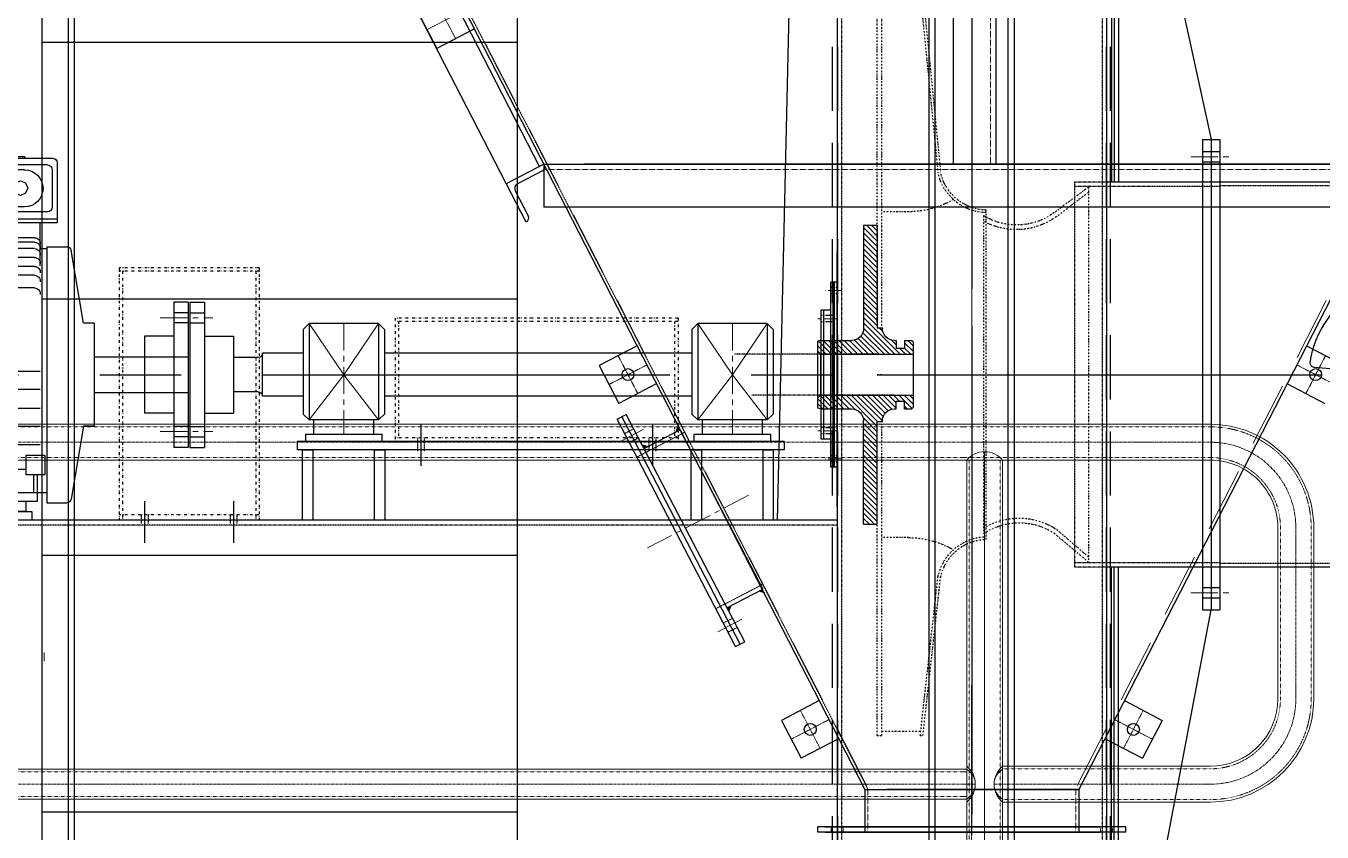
# Model space of a CAD drawing. Header units: millimetres. Extents: x -243837 to -5443, y 40 to 285140.
# Drawn here: x -192116 to -190600, y 129092 to 130035 of the extents above; entities that cross this region are included whole.
import ezdxf

# ---------------------------------------------------------------- set-up
doc = ezdxf.new("R2010")
doc.units = ezdxf.units.MM
for name, pattern in [('0', [0]), ('CENTER', [50.8, 31.75, -6.35, 6.35, -6.35]), ('DASHED', [0.75, 0.5, -0.25]), ('DIVIDE', [1.25, 0.5, -0.25, 0, -0.25, 0, -0.25]), ('HIDDEN', [0.375, 0.25, -0.125]), ('HIDDEN2', [0.1875, 0.125, -0.0625]), ('PHANTOM', [63.5, 31.75, -6.35, 6.35, -6.35, 6.35, -6.35])]:
    doc.linetypes.add(name, pattern=pattern)
for name, color, linetype, lineweight in [('CEN', 1, 'CENTER', 9), ('DIM', 1, 'Continuous', 9), ('HID', 2, 'HIDDEN', 5), ('OD-44.45NB PIPE', 30, 'Continuous', 13), ('R- PHANTOM', 3, 'PHANTOM', 9)]:
    doc.layers.add(name, color=color, linetype=linetype, lineweight=lineweight)
for name, color, linetype in [('DAS', 3, 'DASHED'), ('DWG', 7, 'Continuous'), ('LA', 2, 'Continuous'), ('M_CENTERLINE', 4, 'CENTER'), ('M_DIM', 1, 'Continuous'), ('M_HID', 3, 'HIDDEN2'), ('M_SURROUND', 8, 'DIVIDE'), ('M_VIS', 2, 'Continuous')]:
    doc.layers.add(name, color=color, linetype=linetype)

# ---------------------------------------------------------------- blocks, each defined once
blk = doc.blocks.new('A$C0F2A3972')
at = {"color": 7}
for p, q in [((-500.5, -1150), (-544.9, -1173)), ((-502.2, -1157.6), (-531.5, -1172.8)), ((-544.9, -1173), (-521.8, -1217.4)), ((-534, -1180.9), (-518.8, -1210.2)), ((-521, -1216.9), (-521.8, -1217.4))]:
    blk.add_line(p, q, dxfattribs=at)
for centre, radius, start, end in [((-504.5, -1153.2), 5, 297.4246, 27.4246), ((-528.7, -1178.2), 6, 117.4246, 207.4246), ((-523.3, -1212.5), 5, 297.4246, 27.4246)]:
    blk.add_arc(centre, radius, start, end, dxfattribs=at)
at = {"layer": 'CEN'}
for p, q in [((0, -1931.1), (0, 0)), ((-412.6, -1475), (-383.3, -1459.8)), ((-379.5, -1598.7), (-259.6, -1536.4)), ((-297.2, -1696.8), (-267.9, -1681.6)), ((-157.5, -1934.2), (-157.5, -1921.3)), ((157.5, -1934.2), (157.5, -1921.3))]:
    blk.add_line(p, q, dxfattribs=at)
at = {"layer": 'CEN', "linetype": 'CENTER', "ltscale": 0.05}
for p, q in [((-593.2, -969.5), (-637.5, -992.6)), ((-603.8, -1003.2), (-626.9, -958.9)), ((-390.7, -1418.2), (-413.8, -1373.9)), ((390.7, -1418.2), (413.8, -1373.9)), ((-380.1, -1384.5), (-424.3, -1407.6)), ((380.1, -1384.5), (424.3, -1407.6)), ((-177.5, -1833.2), (-200.6, -1788.9)), ((177.5, -1833.2), (200.6, -1788.9)), ((-166.9, -1799.5), (-211.2, -1822.6)), ((166.9, -1799.5), (211.2, -1822.6))]:
    blk.add_line(p, q, dxfattribs=at)
at = {"layer": 'DWG'}
for p, q in [((-1070.3, -150), (-544.9, -1173)), ((-1020.8, -150), (-505.8, -1152.8)), ((-1014.1, -150), (-125, -1881.1)), ((-22, -150), (-22, -1150)), ((28, -150), (28, -1150)), ((1014.1, -150), (125, -1881.1)), ((-649, -970.4), (-625.9, -1014.7)), ((-581.6, -991.6), (-625.9, -1014.7)), ((-500.5, -1150), (500.5, -1150)), ((-500.5, -1150), (-500.5, -1200)), ((-500, -1150.9), (-500.5, -1150)), ((465.9, -1150), (-453.4, -1150)), ((500.5, -1200), (-500.5, -1200)), ((-391.6, -1362.3), (-435.9, -1385.4)), ((391.6, -1362.3), (435.9, -1385.4)), ((-435.9, -1385.4), (-412.8, -1429.7)), ((-368.4, -1406.6), (-412.8, -1429.7)), ((368.4, -1406.6), (412.8, -1429.7)), ((-414.8, -1448), (-404.2, -1442.5)), ((-276.3, -1714.1), (-414.8, -1448)), ((-271, -1711.4), (-409.5, -1445.2)), ((-265.7, -1708.6), (-404.2, -1442.5)), ((-383.4, -1482.4), (-341.6, -1460.6)), ((-343.9, -1456.2), (-346, -1462.9)), ((-341.6, -1460.6), (-244.6, -1646.9)), ((-385.7, -1478), (-379, -1480.1)), ((-286.5, -1668.7), (-244.6, -1646.9)), ((-242.3, -1651.4), (-249.1, -1649.2)), ((-284.2, -1673.1), (-282, -1666.4)), ((-276.3, -1714.1), (-265.7, -1708.6)), ((-178.4, -1777.3), (-222.8, -1800.4)), ((178.4, -1777.3), (222.8, -1800.4)), ((-222.8, -1800.4), (-199.6, -1844.7)), ((222.8, -1800.4), (199.6, -1844.7)), ((-155.3, -1821.6), (-199.6, -1844.7)), ((155.3, -1821.6), (199.6, -1844.7)), ((-125, -1881.1), (125, -1881.1)), ((-125, -1881.1), (-125, -1931.1)), ((-125, -1881.1), (-125, -1931.1)), ((125, -1881.1), (-100, -1881.1)), ((125, -1881.1), (125, -1931.1)), ((125, -1881.1), (125, -1931.1)), ((180, -1925.1), (-180, -1925.1)), ((-180, -1931.1), (-180, -1925.1)), ((-172, -1925.1), (150, -1925.1)), ((180, -1931.1), (180, -1925.1)), ((180, -1931.1), (-180, -1931.1)), ((-172, -1931.1), (150, -1931.1))]:
    blk.add_line(p, q, dxfattribs=at)
for centre in [(-402.2, -1396), (402.2, -1396), (-189, -1811), (189, -1811)]:
    blk.add_circle(centre, 7, dxfattribs=at)
for points in [[(-343.9, -1456.2), (-341.6, -1460.6), (-346, -1462.9)], [(-385.7, -1478), (-383.4, -1482.4), (-379, -1480.1)], [(-242.3, -1651.4), (-244.6, -1646.9), (-249.1, -1649.2)], [(-284.2, -1673.1), (-286.5, -1668.7), (-282, -1666.4)]]:
    blk.add_solid(points, dxfattribs=at)
at = {"layer": 'HID', "color": 3, "linetype": 'HIDDEN', "ltscale": 300}
for p, q in [((-1082.8, -8.4), (-121.1, -1880.9)), ((1082.8, -8.4), (121.1, -1880.9))]:
    blk.add_line(p, q, dxfattribs=at)
at = {"layer": 'HID'}
for p, q in [((22, -150), (22, -1150)), ((500.5, -1156), (-500.5, -1156)), ((-406, -1464.9), (-395.4, -1459.3)), ((-400.5, -1475.5), (-389.9, -1470)), ((-391.7, -1492.4), (-336, -1463.4)), ((-299.4, -1669.8), (-244.6, -1641.3)), ((-290.7, -1686.6), (-280, -1681.1)), ((-285.1, -1697.3), (-274.5, -1691.7)), ((-121.6, -1881.1), (-121.6, -1931.1)), ((121.8, -1881.1), (121.8, -1931.1)), ((-164.5, -1931.1), (-164.5, -1925.1)), ((-150.5, -1931.1), (-150.5, -1925.1)), ((150.5, -1931.1), (150.5, -1925.1)), ((164.5, -1931.1), (164.5, -1925.1))]:
    blk.add_line(p, q, dxfattribs=at)
blk = doc.blocks.new('A$C2A9446CA')
at = {"color": 8}
for p, q in [((48.6, -70), (48.6, 522.9)), ((48.6, 451.7), (63.6, 451.7)), ((54.6, 21.7), (54.6, 451.7)), ((57.6, 21.7), (57.6, 451.7)), ((63.6, 21.7), (63.6, 451.7)), ((63.6, 386.7), (85.6, 386.7)), ((79.6, 86.7), (79.6, 386.7)), ((85.6, 86.7), (85.6, 386.7)), ((63.6, 86.7), (85.6, 86.7)), ((48.6, 21.7), (63.6, 21.7))]:
    blk.add_line(p, q, dxfattribs=at)
at = {"layer": 'CEN', "color": 8}
for p, q in [((38, 431.7), (76.8, 431.7)), ((48.7, 366.7), (96.9, 366.7)), ((48.7, 106.7), (96.9, 106.7)), ((38, 41.7), (76.8, 41.7))]:
    blk.add_line(p, q, dxfattribs=at)
at = {"layer": 'DAS', "color": 8}
for p, q in [((48.6, 438.7), (63.6, 438.7)), ((48.6, 424.7), (63.6, 424.7)), ((57.6, 373.7), (85.6, 373.7)), ((57.6, 359.7), (85.6, 359.7)), ((57.6, 113.7), (85.6, 113.7)), ((57.6, 99.7), (85.6, 99.7)), ((48.6, 48.7), (63.6, 48.7)), ((48.6, 34.7), (63.6, 34.7))]:
    blk.add_line(p, q, dxfattribs=at)
blk = doc.blocks.new('A$C3A6C5700')
at = {"color": 8}
for p, q in [((0, 131), (7, 138)), ((7, 138), (7, 25)), ((7.5, 138), (87.5, 138)), ((88, 138), (88, 25)), ((95, 131), (88, 138)), ((0, 131), (0, 32)), ((95, 131), (95, 32)), ((0, 32), (7, 25)), ((95, 32), (88, 25)), ((7, 25), (88, 25)), ((12.5, 8), (12.5, 25)), ((82.5, 8), (82.5, 25)), ((2.5, 8), (92.5, 8)), ((2.5, 8), (87.5, 8)), ((2.5, 0), (2.5, 8)), ((2.5, 0), (92.5, 0)), ((92.5, 8), (92.5, 0))]:
    blk.add_line(p, q, dxfattribs=at)
at = {"layer": 'CEN', "color": 8}
blk.add_line((47.5, 138), (47.5, 8), dxfattribs=at)
at = {"layer": 'DIM', "color": 8}
for p in [(7, 138), (88, 138), (7, 25), (88, 25)]:
    blk.add_line(p, (47.5, 78), dxfattribs=at)
blk = doc.blocks.new('A$C76C63C98')
at = {"color": 8}
for p, q in [((34, 170), (34, 0)), ((51, 170), (34, 170)), ((51, 170), (51, 0)), ((53, 170), (53, 0)), ((53, 170), (70, 170)), ((70, 170), (70, 0)), ((34, 130), (0, 130)), ((0, 130), (0, 40)), ((70, 130), (104, 130)), ((104, 130), (104, 40)), ((34, 40), (0, 40)), ((70, 40), (104, 40)), ((51, 0), (34, 0)), ((53, 0), (70, 0))]:
    blk.add_line(p, q, dxfattribs=at)
at = {"layer": 'CEN', "color": 8}
for p, q in [((85.7, 151.5), (24.3, 151.5)), ((85.7, 18.5), (24.3, 18.5))]:
    blk.add_line(p, q, dxfattribs=at)
at = {"layer": 'DAS', "color": 8}
for p, q in [((51, 157.5), (34, 157.5)), ((53, 157.5), (70, 157.5)), ((51, 145.5), (34, 145.5)), ((53, 145.5), (70, 145.5)), ((51, 24.5), (34, 24.5)), ((53, 24.5), (70, 24.5)), ((51, 12.5), (34, 12.5)), ((53, 12.5), (70, 12.5))]:
    blk.add_line(p, q, dxfattribs=at)
blk = doc.blocks.new('A$C1CD24016')
at = {"color": 8}
for p, q in [((153.3, 501.1), (153.3, 430.6)), ((157.9, 505.6), (279, 505.6)), ((191, 507.9), (245.9, 507.9)), ((191, 507.9), (191, 505.6)), ((245.9, 507.9), (245.9, 505.6)), ((283.6, 501.1), (283.6, 430.6)), ((159.1, 492.5), (159.1, 449.1)), ((164.8, 498.3), (272.1, 498.3)), ((191.6, 492.5), (245.4, 492.5)), ((277.8, 492.5), (277.8, 449.1)), ((164.8, 443.4), (272.1, 443.4)), ((191.6, 449.1), (245.4, 449.1)), ((153.3, 434.7), (283.6, 434.7)), ((153.3, 430.6), (283.6, 430.6)), ((173.1, 380.2), (173.1, 430.6)), ((263.9, 407.9), (263.9, 430.6)), ((179.8, 413.1), (560.4, 413.1)), ((270.6, 419.9), (560.4, 419.9)), ((567.2, 421.3), (567.2, 98.7)), ((623.1, 421.3), (567.2, 421.3)), ((623.1, 421.3), (675, 382.3)), ((122.4, 313.2), (137, 398.4)), ((165.5, 402.6), (141.9, 402.6)), ((165.5, 402.6), (165.5, 103.2)), ((165.5, 400.3), (173.1, 400.3)), ((179.8, 407.9), (560.4, 407.9)), ((179.8, 400.4), (560.4, 400.4)), ((179.8, 390), (560.4, 390)), ((179.8, 379.6), (560.4, 379.6)), ((675, 133), (675, 382.3)), ((179.8, 369.2), (560.4, 369.2)), ((179.8, 354.3), (560.4, 354.3)), ((201.5, 263.7), (201.5, 338.7)), ((201.5, 338.7), (308.2, 338.7)), ((308.2, 263.7), (308.2, 338.7)), ((341.6, 338.7), (567.2, 338.7)), ((110, 313.2), (122.4, 313.2)), ((110, 313.2), (110, 192.6)), ((341.6, 317.6), (567.2, 317.6)), ((341.6, 296.5), (567.2, 296.5)), ((110, 273.9), (0, 273.9)), ((0, 273.9), (0, 231.9)), ((341.6, 276.6), (567.2, 276.6)), ((201.5, 263.7), (308.2, 263.7)), ((173.1, 256.6), (567.2, 256.6)), ((110, 231.9), (0, 231.9)), ((173.1, 235.5), (567.2, 235.5)), ((173.1, 213.3), (567.2, 213.3)), ((110, 192.6), (122.4, 192.6)), ((122.4, 192.6), (137, 107.3)), ((173.1, 192.2), (567.2, 192.2)), ((173.1, 171), (567.2, 171)), ((167.6, 158.4), (190.1, 158.4)), ((167.6, 158.4), (167.6, 135.9)), ((190.1, 158.4), (190.1, 135.9)), ((251.4, 158.4), (431.7, 158.4)), ((251.4, 114.9), (251.4, 158.4)), ((431.7, 114.9), (431.7, 158.4)), ((563.7, 158.4), (541.2, 158.4)), ((541.2, 158.4), (541.2, 135.9)), ((563.7, 158.4), (563.7, 135.9)), ((190.1, 142), (251.4, 142)), ((329.9, 114.9), (329.9, 140.3)), ((329.9, 140.3), (342.8, 140.3)), ((342.8, 140.3), (342.8, 114.9)), ((431.7, 142), (522.1, 142)), ((516.3, 142), (516.3, 114.9)), ((522.1, 142), (522.1, 104.5)), ((167.6, 135.9), (190.1, 135.9)), ((176.9, 135.9), (176.9, 104.5)), ((181, 135.9), (181, 114.9)), ((563.7, 135.9), (541.2, 135.9)), ((623.1, 98.7), (675, 133)), ((165.5, 114.9), (567.2, 114.9)), ((165.5, 103.2), (141.9, 103.2)), ((165.5, 103.2), (141.9, 103.2)), ((176.9, 104.5), (562.7, 104.5)), ((183, 92.9), (183, 82.9)), ((507, 92.9), (183, 92.9)), ((190, 104.5), (190, 92.9)), ((190, 92.9), (255, 92.9)), ((255, 104.5), (255, 92.9)), ((391, 104.5), (391, 92.9)), ((391, 92.9), (500, 92.9)), ((500, 104.5), (500, 92.9)), ((507, 92.9), (507, 82.9)), ((623.1, 98.7), (567.2, 98.7)), ((623.1, 98.7), (623.1, 98.7)), ((183, 82.9), (507, 82.9))]:
    blk.add_line(p, q, dxfattribs=at)
for points in [[(204.8, 471.1), (202.3, 477.2), (196.3, 479.7), (190.2, 477.2), (187.7, 471.1), (190.2, 465.1), (196.3, 462.6), (202.3, 465.1)], [(232.1, 471.1), (234.6, 477.2), (240.6, 479.7), (246.7, 477.2), (249.2, 471.1), (246.7, 465.1), (240.6, 462.6), (234.6, 465.1)]]:
    blk.add_lwpolyline(points, close=True, dxfattribs=at)
for radius in [19, 11.5]:
    blk.add_circle((378.9, 439), radius, dxfattribs=at)
for centre, radius, start, end in [((157.9, 501.1), 4.55, 90, 180), ((279, 501.1), 4.55, 0, 90), ((164.8, 492.5), 5.75, 90, 180), ((191.6, 470.8), 21.7, 90, 270), ((245.4, 470.8), 21.7, 270, 90), ((272.1, 492.5), 5.75, 0, 90), ((164.8, 449.1), 5.75, 180, 270), ((272.1, 449.1), 5.75, 270, 0), ((179.8, 406.4), 6.76, 90, 187.0596), ((270.6, 413.2), 6.76, 90, 187.0596), ((560.4, 413.2), 6.76, 0, 90), ((560.4, 406.4), 6.76, 0, 90), ((141.9, 397.6), 5, 90, 170.2806), ((179.8, 401.1), 6.76, 90, 187.0596), ((179.8, 393.6), 6.76, 90, 187.0596), ((560.4, 401.1), 6.76, 0, 90), ((560.4, 393.6), 6.76, 0, 90), ((179.8, 383.2), 6.76, 90, 187.0596), ((179.8, 372.8), 6.76, 90, 187.0596), ((560.4, 383.2), 6.76, 0, 90), ((560.4, 372.8), 6.76, 0, 90), ((179.8, 362.4), 6.76, 90, 187.0596), ((560.4, 362.4), 6.76, 0, 90), ((179.8, 347.6), 6.76, 90, 187.0596), ((560.4, 347.6), 6.76, 0, 90), ((141.9, 108.2), 5, 189.7194, 270), ((562.7, 109), 4.51, 270, 0)]:
    blk.add_arc(centre, radius, start, end, dxfattribs=at)
at = {"layer": 'CEN', "color": 8}
for p, q in [((218.5, 547.4), (218.5, 382.2)), ((378.9, 467.5), (378.9, 415.1)), ((407.4, 439), (350.4, 439)), ((218, 134.4), (218, 0)), ((428, 134.4), (428, 0)), ((472, 134.4), (472, 0))]:
    blk.add_line(p, q, dxfattribs=at)
at = {"layer": 'DAS', "color": 8}
for p, q in [((210.5, 114.9), (210.5, 92.9)), ((225.5, 114.9), (225.5, 92.9)), ((420.5, 114.9), (420.5, 92.9)), ((435.5, 114.9), (435.5, 92.9)), ((464.5, 114.9), (464.5, 92.9)), ((479.5, 114.9), (479.5, 92.9))]:
    blk.add_line(p, q, dxfattribs=at)
blk = doc.blocks.new('A$C7B663C68')
at = {"layer": 'M_SURROUND', "linetype": 'ByBlock', "ltscale": 3}
h = blk.add_hatch(dxfattribs=at)
h.set_pattern_fill('ANSI31', color=256, scale=35)
h.set_pattern_definition([(45, (-1387.4056, -1144.1267), (-3.093592, 3.093592), [])])
h.paths.add_polyline_path([(75.8, 350), (59.8, 350), (59.8, 229.8), (53.8, 229.8), (53.8, 229, -0.414214), (39.8, 215), (37.8, 215), (37.8, 206), (27.8, 206), (27.8, 215), (19.3, 215), (17.8, 213.5), (17.8, 199), (126.3, 199), (129.8, 202.5), (129.8, 214.1), (125.8, 215), (89.8, 215, -0.414214), (75.8, 229)])
h.paths.add_polyline_path([(89.8, 135), (125.8, 135), (129.8, 135.9), (129.8, 147.5), (126.3, 151), (17.8, 151), (17.8, 136.5), (19.3, 135), (27.8, 135), (27.8, 144), (37.8, 144), (37.8, 135), (39.8, 135, -0.414214), (53.8, 121), (53.8, 120.2), (59.8, 120.2), (59.8, 0), (75.8, 0), (75.8, 121, -0.414214)])
for p, q in [((75.8, 350), (59.8, 350)), ((59.8, 350), (59.8, 229.8)), ((75.8, 350), (75.8, 229)), ((59.8, 229.8), (53.8, 229.8)), ((53.8, 229.8), (53.8, 229)), ((17.8, 213.5), (19.3, 215)), ((17.8, 213.5), (17.8, 136.5)), ((27.8, 215), (19.3, 215)), ((27.8, 215), (27.8, 206)), ((39.8, 215), (37.8, 215)), ((37.8, 215), (37.8, 206)), ((125.8, 215), (89.8, 215)), ((125.8, 215), (129.8, 214.1)), ((129.8, 214.1), (129.8, 135.9)), ((126.3, 199), (17.8, 199)), ((37.8, 206), (27.8, 206)), ((126.3, 199), (129.8, 202.5)), ((126.3, 199), (126.3, 151)), ((59.8, 175), (0, 175)), ((129.8, 175), (126.3, 175)), ((126.3, 151), (17.8, 151)), ((17.8, 136.5), (19.3, 135)), ((37.8, 144), (27.8, 144)), ((27.8, 135), (27.8, 144)), ((37.8, 135), (37.8, 144)), ((126.3, 151), (129.8, 147.5)), ((27.8, 135), (19.3, 135)), ((39.8, 135), (37.8, 135)), ((125.8, 135), (89.8, 135)), ((125.8, 135), (129.8, 135.9)), ((53.8, 120.2), (53.8, 121)), ((59.8, 120.2), (53.8, 120.2)), ((59.8, 0), (59.8, 120.2)), ((75.8, 0), (75.8, 121)), ((75.8, 0), (59.8, 0))]:
    blk.add_line(p, q, dxfattribs=at)
at = {"layer": 'M_SURROUND', "ltscale": 3}
blk.add_line((54.8, 175), (59.8, 175), dxfattribs=at)
at = {"layer": 'M_SURROUND', "linetype": 'ByBlock', "ltscale": 3}
for centre, start, end in [((39.8, 229), 270, 0), ((89.8, 229), 180, 270), ((39.8, 121), 0, 90), ((89.8, 121), 90, 180)]:
    blk.add_arc(centre, 14, start, end, dxfattribs=at)
blk = doc.blocks.new('A$C707C629C')
at = {"layer": 'M_SURROUND', "ltscale": 3}
for p, q in [((210.6, 847.1), (189.9, 638.9)), ((213.7, 847.1), (193.1, 638.6)), ((213.7, 847.1), (210.6, 847.1)), ((258.7, 841.9), (213.1, 841.9)), ((258.7, 459.5), (258.7, 847.1)), ((264, 847.1), (258.7, 847.1)), ((264, 459.5), (264, 847.1)), ((16.8, 621.5), (16.8, 182.5)), ((16.8, 621.5), (57.5, 591.1)), ((16.8, 615.4), (54.7, 586.6)), ((136.5, 209.3), (136.5, 594.7)), ((227.6, 592.6), (258.7, 592.6)), ((139.6, 587.9), (139.6, 216.2)), ((258.7, -20.1), (258.7, 344.5)), ((264, -20.1), (264, 344.5)), ((16.8, 188.6), (54.7, 221.3)), ((16.8, 182.5), (57.5, 216.8)), ((227.6, 211.4), (258.7, 211.4)), ((210.6, -20.1), (189.9, 165.1)), ((213.7, -20.1), (193.1, 165.4)), ((258.7, -14.8), (213.1, -14.8)), ((213.7, -20.1), (210.6, -20.1)), ((264, -20.1), (258.7, -20.1))]:
    blk.add_line(p, q, dxfattribs=at)
for centre, radius, start, end in [((135.4, 650.3), 55.7, 271.0811, 348.4588), ((135.4, 650.3), 58.8, 271.0232, 348.4588), ((227.6, 697.6), 105, 239.8827, 270), ((101.3, 651.7), 80, 234.4398, 298.6325), ((101, 651.6), 74.5, 234.2342, 301.2203), ((98.2, 154.4), 79.8, 58.6837, 122.9814), ((98.1, 154.4), 74.4, 56.0347, 123.0686), ((135.4, 153.7), 58.8, 11.5412, 88.9768), ((135.4, 153.7), 55.7, 11.5412, 88.9189), ((227.6, 106.4), 105, 90, 120.1173)]:
    blk.add_arc(centre, radius, start, end, dxfattribs=at)
at = {"layer": 'M_VIS'}
blk.add_blockref('A$C7B663C68', (204.2, 227), dxfattribs=at)
blk = doc.blocks.new('A$C73B47866')
blk.add_arc((499.6, 1098.5), 5, 274.644, 7.3734)
at = {"layer": 'CEN'}
for p, q in [((644.5, 1340), (596.5, 1340)), ((644.5, 830), (596.5, 830))]:
    blk.add_line(p, q, dxfattribs=at)
at = {"layer": 'DAS'}
for p, q in [((630.5, 1346), (610.5, 1346)), ((630.5, 1334), (610.5, 1334)), ((630.5, 836), (610.5, 836)), ((630.5, 824), (610.5, 824))]:
    blk.add_line(p, q, dxfattribs=at)
at = {"layer": 'M_CENTERLINE', "color": 1, "linetype": 'CENTER', "ltscale": 15}
for p, q in [((900.5, 1852), (900.5, 0)), ((2492.1, 1085), (20.5, 1085))]:
    blk.add_line(p, q, dxfattribs=at)
at = {"layer": 'M_CENTERLINE', "linetype": 'CENTER', "ltscale": 3.5}
for p, q in [((1274.2, 1027.1), (1274.2, 978.3)), ((1545, 1027.1), (1545, 978.3)), ((1764.1, 937), (1764.1, 888.2)), ((1868.1, 937), (1868.1, 888.2))]:
    blk.add_line(p, q, dxfattribs=at)
at = {"layer": 'M_DIM'}
for p, q in [((1730.2, 1110), (1730.2, 1110)), ((630.5, 810), (610.5, 810))]:
    blk.add_line(p, q, dxfattribs=at)
at = {"layer": 'M_HID'}
for p, q in [((748, 1702), (748, 415)), ((1053, 1702), (1053, 415)), ((180.5, 1306), (610.5, 1306)), ((610.5, 1305), (780.5, 1305)), ((723, 1310), (780.5, 1310)), ((780.5, 1310), (780.5, 860)), ((1011.8, 1109), (1178, 1109)), ((991.8, 1061), (1158, 1061)), ((1270.2, 1011), (1270.2, 995)), ((1278.2, 1011), (1278.2, 995)), ((1541, 1011), (1541, 995)), ((1549, 1011), (1549, 995)), ((1760.1, 920.9), (1760.1, 910.9)), ((1768.1, 920.9), (1768.1, 910.9)), ((1864.1, 920.9), (1864.1, 910.9)), ((1872.1, 920.9), (1872.1, 910.9)), ((1058, 909), (2400.7, 909)), ((610.5, 865), (780.5, 865)), ((180.5, 864), (610.5, 864)), ((723, 860), (780.5, 860))]:
    blk.add_line(p, q, dxfattribs=at)
at = {"layer": 'M_SURROUND', "ltscale": 6}
for p, q in [((1734.1, 1210), (1734.1, 915)), ((1734.1, 1210), (1898.1, 1210)), ((1734.1, 1206), (1898.1, 1206)), ((1738.1, 1206), (1738.1, 915)), ((1894.1, 1206), (1894.1, 915)), ((1898.1, 1210), (1898.1, 915)), ((1244.2, 1151.3), (1244.2, 1007)), ((1244.2, 1151.3), (1575, 1151.3)), ((1244.2, 1147.3), (1575, 1147.3)), ((1248.2, 1147.3), (1248.2, 1011)), ((1571, 1147.3), (1571, 1011)), ((1575, 1151.3), (1575, 1007)), ((1244.2, 1011), (1575, 1011)), ((1734.1, 920.9), (1898.1, 920.9))]:
    blk.add_line(p, q, dxfattribs=at)
at = {"layer": 'M_VIS'}
for p, q in [((743, 1696), (743, 365)), ((1058, 1696), (1058, 415)), ((729, 1653.6), (729, 1310)), ((734, 1653.6), (734, 1310)), ((737, 1653.6), (737, 1310)), ((678.9, 1628.5), (620.5, 1360)), ((1127.7, 915), (1112.6, 1582)), ((610.5, 1360), (610.5, 810)), ((630.5, 1360), (610.5, 1360)), ((620.5, 1360), (620.5, 810)), ((630.5, 1360), (630.5, 810)), ((180.5, 1310), (610.5, 1310)), ((610.5, 1310), (743, 1310)), ((1228, 1110), (1587.6, 1110)), ((1682.6, 1110), (1730.2, 1110)), ((1730.2, 1060), (1730.2, 1110)), ((424.3, 1087.3), (500, 1093.5)), ((1735.2, 1105), (1764.1, 1105)), ((1735.2, 1065), (1764.1, 1065)), ((1228, 1060), (1587.6, 1060)), ((1682.6, 1060), (1730.2, 1060)), ((1120.1, 1007), (1689.6, 1007)), ((1120.1, 1007), (1120.1, 997)), ((1689.6, 1007), (1689.6, 997)), ((1120.1, 997), (1689.6, 997)), ((1058, 915), (2400.7, 915)), ((315.3, 860), (610.5, 860)), ((610.5, 860), (743, 860)), ((729, 477.8), (729, 860)), ((734, 477.8), (734, 860.1)), ((737, 477.8), (737, 860.2)), ((678.9, 503), (620.5, 810))]:
    blk.add_line(p, q, dxfattribs=at)
for points in [[(1132.7, 915), (1144.6, 915), (1144.6, 997), (1132.7, 997)], [(1216.8, 915), (1228.7, 915), (1228.7, 997), (1216.8, 997)], [(1587.3, 915), (1599.2, 915), (1599.2, 997), (1587.3, 997)], [(1671.4, 915), (1683.3, 915), (1683.3, 997), (1671.4, 997)]]:
    blk.add_lwpolyline(points, close=True, dxfattribs=at)
for centre, radius, start, end in [((395.5, 1085), 110, 7.3734, 121.3693), ((1735.2, 1110), 5, 180, 270), ((1735.2, 1060), 5, 90, 180)]:
    blk.add_arc(centre, radius, start, end, dxfattribs=at)
for name, p in [('A$C707C629C', (747.1, 683)), ('A$C1CD24016', (1817.1, 832.1)), ('A$C76C63C98', (1764.1, 1000)), ('A$C3A6C5700', (1133, 1007)), ('A$C3A6C5700', (1587.6, 1007))]:
    blk.add_blockref(name, p, dxfattribs=at)
at = {"layer": 'M_VIS', "xscale": 0.5040000000153669, "yscale": 0.5040000000008149, "zscale": 0.504}
blk.add_blockref('A$C2A9446CA', (1033.5, 965.7), dxfattribs=at)
blk = doc.blocks.new('A$C079E31C2')
at = {"ltscale": 10}
for p, q in [((1652.5, 160.3, -29.5), (1652.4, 2619.7, -79.5)), ((1659.8, 160.3, -29.5), (1659.7, 2618.5, -79.5)), ((1745.2, 160.3, -29.5), (1745.1, 2618.5, -79.5)), ((1752.5, 160.3, -29.5), (1752.4, 2619.7, -77.6))]:
    blk.add_line(p, q, dxfattribs=at)
for p, q in [((645.4, 2471.4, -20.5), (645.4, 160.3, -20.5)), ((652.4, 2471.4, -20.5), (652.4, 160.3, -20.5))]:
    blk.add_line(p, q)
at = {"color": 3, "linetype": 'HIDDEN', "ltscale": 300}
for p, q in [((1539.3, 2181.4, -22.6), (1539.3, -3669.8, -22.6)), ((1545.5, 2181.4, -22.6), (1545.5, -3669.8, -22.6)), ((1859.5, 2181.4, -22.6), (1859.5, -3669.8, -22.6)), ((1864.5, 2181.4, -22.6), (1864.5, -3669.8, -22.6))]:
    blk.add_line(p, q, dxfattribs=at)
at = {"color": 1, "linetype": 'CENTER', "ltscale": 10}
blk.add_line((1702.5, 2181.4, -22.6), (1702.5, -4021.6, -22.6), dxfattribs=at)
at = {"layer": 'CEN', "ltscale": 15}
blk.add_line((1702.5, 124.9, -29.5), (1702.4, 2900.3, -86.3), dxfattribs=at)
at = {"layer": 'DWG'}
blk.add_line((962.2, 1948.2, -20.5), (1577.5, 750.3, -20.5), dxfattribs=at)
at = {"layer": 'HID'}
blk.add_line((965.8, 1948.2, -20.5), (1581, 750.3, -20.5), dxfattribs=at)
at = {"layer": 'LA', "color": 3, "linetype": '0'}
for p, q in [((1170.5, 7213.4, -20.5), (1170.5, 150.3, -20.5)), ((614.5, 2471.4, -20.5), (614.5, 140.3, -20.5)), ((1170.5, 1623.7, -20.5), (614.5, 1623.7, -20.5)), ((1170.5, 1323.7, -20.5), (614.5, 1323.7, -20.5)), ((1170.5, 1023.7, -20.5), (614.5, 1023.7, -20.5)), ((1170.5, 723.7, -20.5), (614.5, 723.7, -20.5))]:
    blk.add_line(p, q, dxfattribs=at)
at = {"layer": 'R- PHANTOM', "color": 7, "ltscale": 0.5}
blk.add_line((617.5, 910.3, 0), (617.5, 900.3, 0), dxfattribs=at)
at = {"ltscale": 0.5}
blk.add_blockref('A$C0F2A3972', (1702.5, 2631.4, -20.5), dxfattribs=at)
at = {"ltscale": 10, "xscale": -1}
blk.add_blockref('A$C73B47866', (2603, 150.3, 0), dxfattribs=at)

msp = doc.modelspace()

# ---------------------------------------------------------------- linework, layer by layer
at = {"color": 6, "linetype": 'HIDDEN2', "lineweight": 5, "ltscale": 0.01}
for p, q in [((-191019.59, 129565.78, -0.41), (-193688.94, 129565.78, 0)), ((-191019.59, 129565.78, -0.41), (-190730.93, 129565.78, 0)), ((-191019.59, 129529.78, -0.41), (-193688.94, 129529.78, 0)), ((-191019.59, 129529.78, -0.41), (-190730.93, 129529.78, 0)), ((-191012.93, 128547.78, 0), (-191012.94, 129526.79, 0)), ((-191012.93, 128547.78, 0), (-191012.94, 129526.79, 0)), ((-190976.93, 128547.78, 0), (-190976.94, 129526.79, 0)), ((-190976.93, 128547.78, 0), (-190976.94, 129526.79, 0)), ((-190730.94, 129165.78, 0), (-190973.94, 129165.76, 0)), ((-191019.59, 129162.29, -0.41), (-193403.93, 129162.28, 0)), ((-191019.59, 129162.29, -0.41), (-191015.94, 129162.28, 0)), ((-191019.59, 129133.29, -0.41), (-193403.93, 129133.28, 0)), ((-191019.59, 129133.29, -0.41), (-191015.94, 129133.28, 0)), ((-190730.94, 129129.78, 0), (-190973.94, 129129.76, 0))]:
    msp.add_line(p, q, dxfattribs=at)
at = {"color": 1, "linetype": 'CENTER', "lineweight": 13, "ltscale": 0.1}
for p, q in [((-191019.59, 129547.78, -0.41), (-193688.94, 129547.78, 0)), ((-191019.59, 129547.78, -0.41), (-190730.93, 129547.78, 0)), ((-190994.93, 128533.97, 0), (-190994.93, 129536.81, 0)), ((-190994.93, 128531.55, 0), (-190994.93, 129536.78, 0)), ((-191019.59, 129147.79, -0.41), (-193413.99, 129147.78, 0)), ((-191019.59, 129147.79, -0.41), (-191005.88, 129147.78, 0)), ((-190730.94, 129147.78, 0), (-190983.88, 129147.76, 0))]:
    msp.add_line(p, q, dxfattribs=at)
at = {"color": 1, "linetype": 'CENTER', "lineweight": 9, "ltscale": 0.1}
msp.add_line((-191010.51, 129263.15, -6818.67), (-191010.51, 126745.26, -6818.67), dxfattribs=at)
at = {"color": 6, "linetype": 'HIDDEN2', "lineweight": 5, "ltscale": 0.01, "elevation": -0.41}
for points in [[(-190730.94, 129129.78, 0.4142124), (-190612.94, 129247.78), (-190612.93, 129447.78, 0.4142136), (-190730.93, 129565.78, 0.4142136)], [(-190730.94, 129165.78, 0.4142124), (-190648.94, 129247.78), (-190648.93, 129447.78, 0.4142136), (-190730.93, 129529.78, 0.4142136)]]:
    msp.add_lwpolyline(points, format="xyb", dxfattribs=at)
at = {"color": 1, "linetype": 'CENTER', "lineweight": 13, "ltscale": 0.1, "elevation": -0.41}
msp.add_lwpolyline([(-190730.94, 129147.78, 0.4142124), (-190630.94, 129247.78), (-190630.93, 129447.78, 0.4142136), (-190730.93, 129547.78)], format="xyb", dxfattribs=at)
at = {"layer": 'OD-44.45NB PIPE', "lineweight": 13}
for p, q in [((-191019.59, 129568.78, -0.41), (-193688.94, 129568.78, 0)), ((-191019.59, 129568.78, -0.41), (-190730.93, 129568.78, 0)), ((-191019.59, 129526.78, -0.41), (-193688.94, 129526.78, 0)), ((-191019.59, 129526.78, -0.41), (-190730.93, 129526.78, 0)), ((-191015.93, 128547.78, 0), (-191015.94, 129526.79, 0)), ((-191015.93, 128547.78, 0), (-191015.94, 129526.79, 0)), ((-190973.93, 128547.78, 0), (-190973.94, 129526.79, 0)), ((-190973.93, 128547.78, 0), (-190973.94, 129526.79, 0)), ((-191019.59, 129165.29, -0.41), (-193403.93, 129165.28, 0)), ((-191019.59, 129165.29, -0.41), (-191015.94, 129165.28, 0)), ((-190730.94, 129168.78, 0), (-190973.94, 129168.76, 0)), ((-191019.59, 129130.29, -0.41), (-193403.93, 129130.28, 0)), ((-191019.59, 129130.29, -0.41), (-191015.94, 129130.28, 0)), ((-190730.94, 129126.78, 0), (-190973.94, 129126.76, 0))]:
    msp.add_line(p, q, dxfattribs=at)
at = {"layer": 'OD-44.45NB PIPE', "lineweight": 13, "elevation": -0.41}
for points in [[(-190730.94, 129126.78, 0.4142124), (-190609.94, 129247.78), (-190609.93, 129447.78, 0.4142136), (-190730.93, 129568.78, 0.4142136)], [(-190730.94, 129168.78, 0.4142124), (-190651.94, 129247.78), (-190651.93, 129447.78, 0.4142136), (-190730.93, 129526.78, 0.4142136)]]:
    msp.add_lwpolyline(points, format="xyb", dxfattribs=at)
at = {"layer": 'OD-44.45NB PIPE', "lineweight": 13}
for centre, radius, start, end in [((-190994.94, 129509.79, 0), 27.02, 38.98875, 141.00764), ((-190994.94, 129509.76, 0), 27.02, 38.98875, 141.00764), ((-191032.99, 129147.79, 0), 27.05, 309.07386, 50.92724), ((-191026.2, 129147.79, 0), 20.31, 300.50969, 59.48921), ((-190963.69, 129147.79, 0), 20.31, 120.51079, 239.49031), ((-190963.62, 129147.79, 0), 20.31, 120.51079, 239.49031), ((-190956.83, 129147.79, 0), 27.05, 129.07276, 230.92614)]:
    msp.add_arc(centre, radius, start, end, dxfattribs=at)

# ---------------------------------------------------------------- block references
at = {"ltscale": 10}
msp.add_blockref('A$C079E31C2', (-192712.44, 128391.47, 159.78), dxfattribs=at)

doc.saveas('drawing.dxf')
